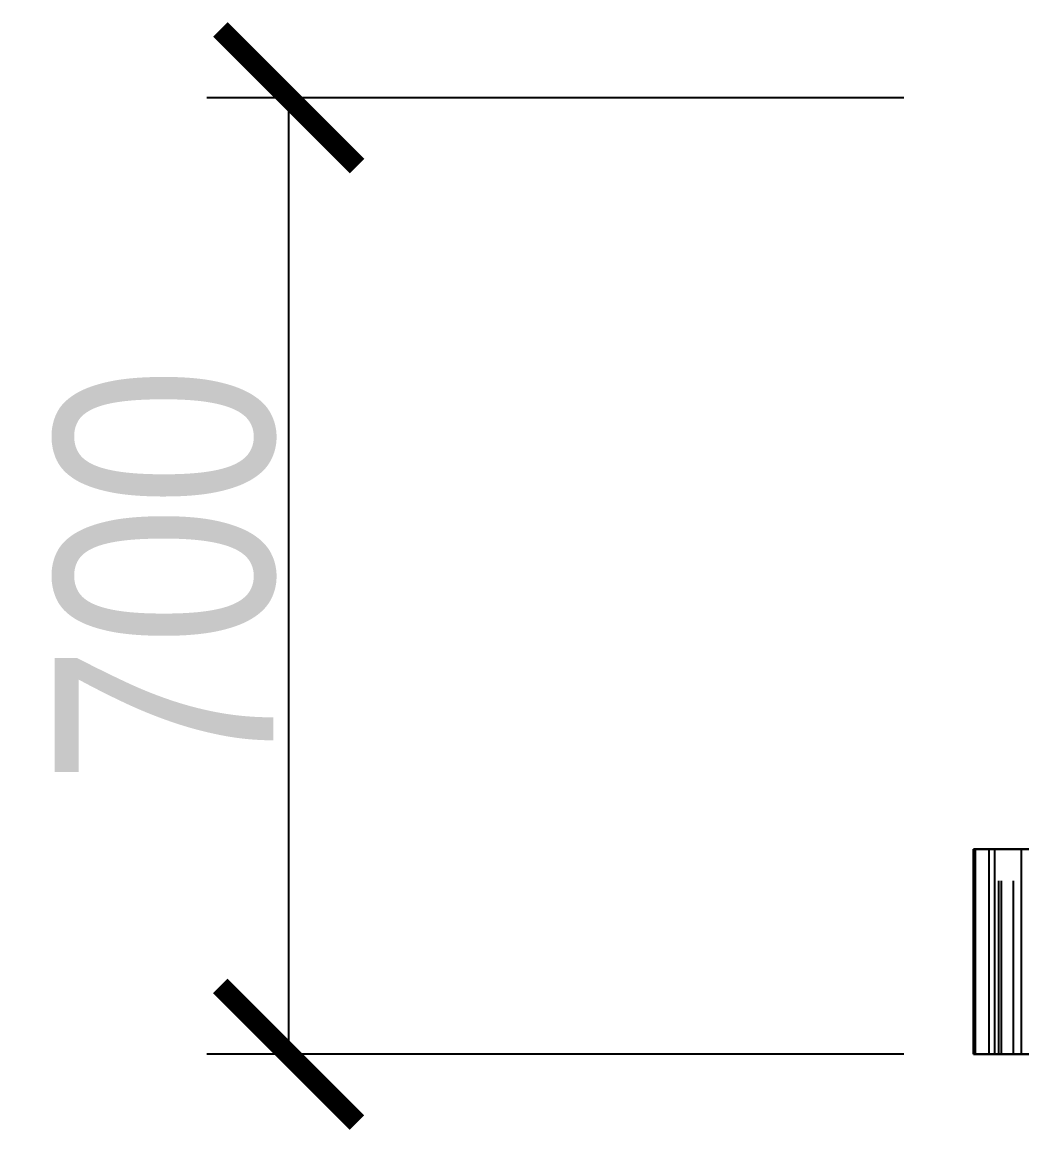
# Model space of a CAD drawing. Header units: millimetres. Extents: x -27 to 154, y -43 to 55.
# Drawn here: x -27.2 to -19.89, y 45.7 to 53.8 of the extents above; entities that cross this region are included whole.
import ezdxf

# ---------------------------------------------------------------- set-up
doc = ezdxf.new("R2010")
doc.units = ezdxf.units.MM
doc.linetypes.add('DASHED', pattern=[1.524, 1.27, -0.254])
for name, color, linetype in [('DIMS', 3, 'CONTINUOUS'), ('HIDDEN', 8, 'DASHED'), ('VISIBLE', 7, 'CONTINUOUS')]:
    doc.layers.add(name, color=color, linetype=linetype)
doc.styles.add('OpenSansCondensed-Light', font='OpenSansCondensed-Light.ttf')
doc.dimstyles.new('EZDXF', dxfattribs={"dimtxt": 0.25, "dimasz": 0.175, "dimexe": 0.375, "dimexo": 0.125, "dimgap": 0.1, "dimtad": 1, "dimlfac": 100, "dimzin": 12, "dimdsep": 46, "dimtxsty": 'OpenSansCondensed-Light', "dimblk": 'ARCHTICK', "dimcen": 2.5, "dimazin": 3, "dimtfac": 0.5, "dimtmove": 2, "dimatfit": 3})

# ---------------------------------------------------------------- blocks, each defined once
blk = doc.blocks.new('_ARCHTICK')
at = {"color": 0, "linetype": 'BYBLOCK', "const_width": 0.15}
blk.add_lwpolyline([(-0.5, -0.5), (0.5, 0.5)], dxfattribs=at)

msp = doc.modelspace()

# ---------------------------------------------------------------- linework, layer by layer
at = {"layer": 'HIDDEN'}
for points in [[(-20.24016, 47.74871), (-20.22633, 47.74871)], [(-20.05506, 47.74871), (-20.24016, 47.74871)], [(-20.24016, 47.74871), (-20.05506, 47.74871)], [(-20.24016, 46.24871), (-20.24016, 47.74871)], [(-20.22633, 47.74871), (-20.03507, 47.74871)], [(-20.22633, 46.24871), (-20.22633, 47.74871)], [(-20.12603, 47.74871), (-20.08462, 47.74871)], [(-19.94826, 47.74871), (-20.12603, 47.74871)], [(-20.12603, 47.74871), (-19.94826, 47.74871)], [(-20.03507, 47.74871), (-20.12603, 47.74871)], [(-20.12603, 46.24871), (-20.12603, 47.74871)], [(-20.08462, 47.74871), (-19.88841, 47.74871)], [(-20.08462, 46.24871), (-20.08462, 47.74871)], [(-19.86951, 47.74871), (-20.05506, 47.74871)], [(-20.05506, 47.74871), (-19.86951, 47.74871)], [(-20.05506, 46.24871), (-20.05506, 47.74871)], [(-20.05506, 46.24871), (-20.05506, 47.74871)], [(-20.03507, 47.74871), (-19.84381, 47.74871)], [(-19.84381, 47.74871), (-20.03507, 47.74871)], [(-20.03507, 46.24871), (-20.03507, 47.74871)], [(-20.03507, 46.24871), (-20.03507, 47.74871)], [(-19.76958, 47.74871), (-19.94826, 47.74871)], [(-19.94826, 47.74871), (-19.76958, 47.74871)], [(-19.94826, 46.24871), (-19.94826, 47.74871)], [(-19.94826, 46.24871), (-19.94826, 47.74871)], [(-19.88841, 47.74871), (-19.69266, 47.74871)], [(-19.88841, 46.24871), (-19.88841, 47.74871)], [(-20.24016, 46.24871), (-20.22633, 46.24871)], [(-20.05506, 46.24871), (-20.24016, 46.24871)], [(-20.24016, 46.24871), (-20.05506, 46.24871)], [(-20.22633, 46.24871), (-20.03507, 46.24871)], [(-20.12603, 46.24871), (-20.08462, 46.24871)], [(-19.94826, 46.24871), (-20.12603, 46.24871)], [(-20.12603, 46.24871), (-19.94826, 46.24871)], [(-20.03507, 46.24871), (-20.12603, 46.24871)], [(-20.08462, 46.24871), (-19.88841, 46.24871)], [(-19.86951, 46.24871), (-20.05506, 46.24871)], [(-20.05506, 46.24871), (-19.86951, 46.24871)], [(-20.03507, 46.24871), (-19.84381, 46.24871)], [(-19.84381, 46.24871), (-20.03507, 46.24871)], [(-19.76958, 46.24871), (-19.94826, 46.24871)], [(-19.94826, 46.24871), (-19.76958, 46.24871)], [(-19.88841, 46.24871), (-19.69266, 46.24871)]]:
    msp.add_lwpolyline(points, dxfattribs=at)
at = {"layer": 'VISIBLE'}
for points in [[(-20.22633, 47.74871), (-20.24016, 47.74871)], [(-20.24016, 46.24871), (-20.24016, 47.74871)], [(-20.12603, 47.74871), (-20.22633, 47.74871)], [(-20.22633, 46.24871), (-20.22633, 47.74871)], [(-20.08462, 47.74871), (-20.12603, 47.74871)], [(-20.12603, 46.24871), (-20.12603, 47.74871)], [(-19.88841, 47.74871), (-20.08462, 47.74871)], [(-20.08462, 46.24871), (-20.08462, 47.74871)], [(-19.88465, 47.74871), (-19.88841, 47.74871)], [(-19.88841, 46.24871), (-19.88841, 47.74871)], [(-20.22633, 46.24871), (-20.24016, 46.24871)], [(-20.12603, 46.24871), (-20.22633, 46.24871)], [(-20.08462, 46.24871), (-20.12603, 46.24871)], [(-19.88841, 46.24871), (-20.08462, 46.24871)], [(-19.88465, 46.24871), (-19.88841, 46.24871)]]:
    msp.add_lwpolyline(points, dxfattribs=at)

# ---------------------------------------------------------------- dimensions: what is measured, and where the dimension line sits
at = {"layer": 'DIMS'}
msp.add_linear_dim(base=(-25.25, 46.24871), p1=(-20.25, 46.24871), p2=(-20.25, 53.24871), angle=90, dimstyle='EZDXF', override={"dimtxt": 1.6, "dimasz": 1, "dimexe": 0.6, "dimexo": 0.5, "dimdec": 2}, dxfattribs=at).render()

doc.saveas('drawing.dxf')
